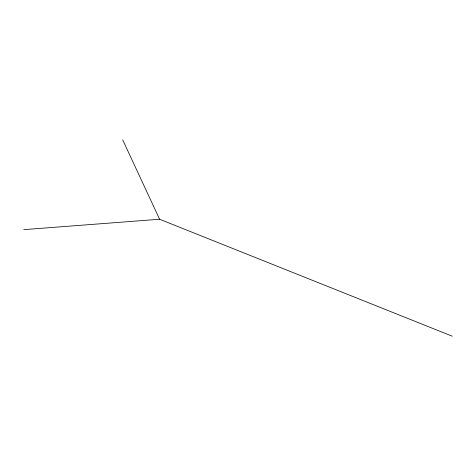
<?xml version="1.0" encoding="UTF-8"?>
<svg xmlns="http://www.w3.org/2000/svg" width="476" height="476" viewBox="0 0 476 476"><rect width="100%" height="100%" fill="white"/><g stroke="black" fill="none" stroke-linecap="round" stroke-linejoin="round"><path stroke-width="0.71" d="M23.8 229.64L159.597 219.24L452.2 336.181M122.671 139.819L159.597 219.24"/></g></svg>
